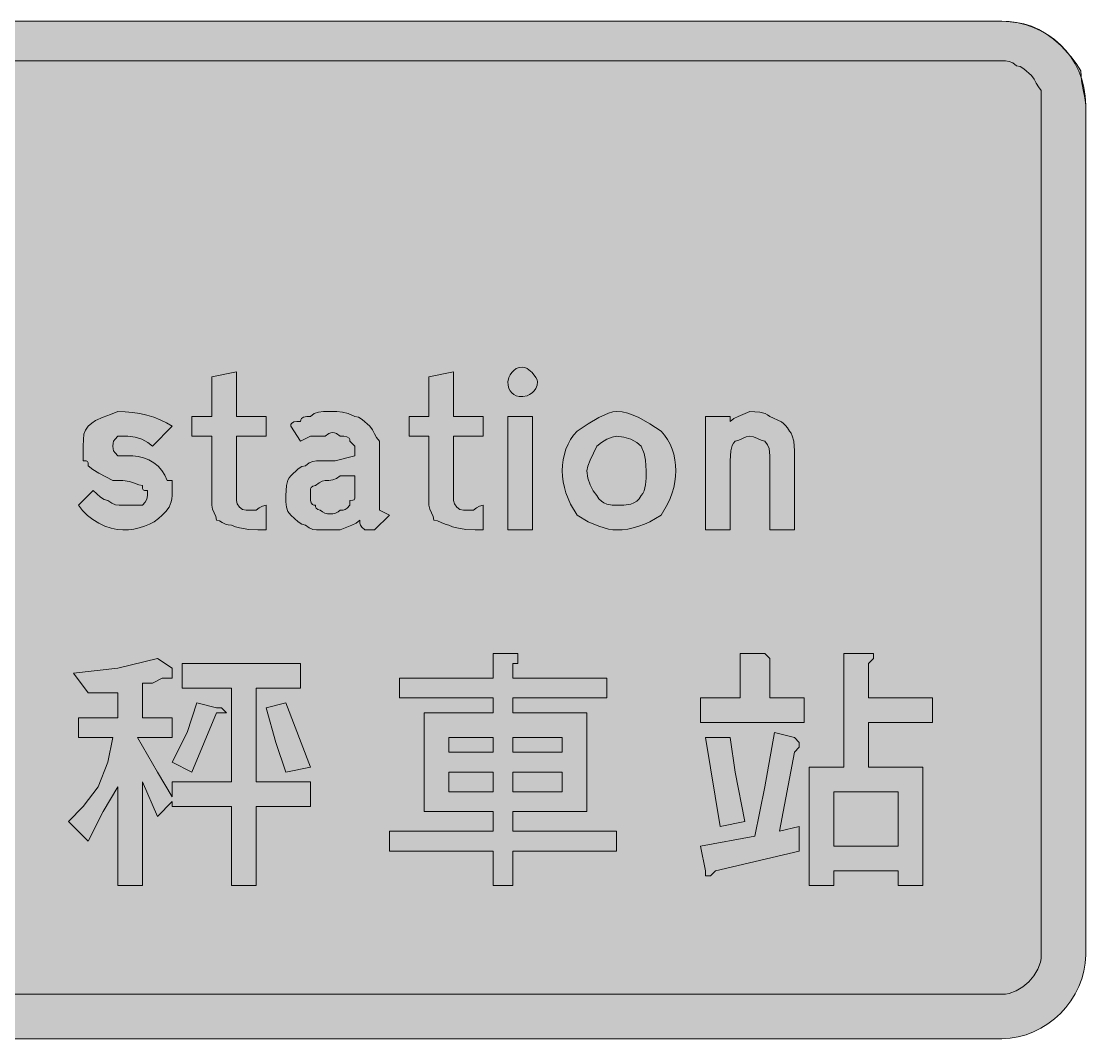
# Model space of a CAD drawing. Header units: metres. Extents: x 17 to 550, y 13 to 260.
# Drawn here: x 291.2 to 549.9, y 12.7 to 259.9 of the extents above; entities that cross this region are included whole.
import ezdxf

# ---------------------------------------------------------------- set-up
doc = ezdxf.new("R2010")
doc.units = ezdxf.units.M
for name, color, linetype, true_color in [('FILL_BLACK_000000', 7, 'Continuous', 0x000000), ('FILL_WHITE_FFFFFF', 7, 'Continuous', 0xffffff), ('STROKE_BLACK_000000', 7, 'Continuous', 0x000000)]:
    doc.layers.add(name, color=color, linetype=linetype, true_color=true_color)

msp = doc.modelspace()

# ---------------------------------------------------------------- hatches: boundary and pattern name
at = {"layer": 'FILL_BLACK_000000', "true_color": 0x000000}
h = msp.add_hatch(color=7, dxfattribs=at)
h.dxf.hatch_style = 1
h.paths.add_polyline_path([(37.47, 23.52), (35.5, 23.56), (33.42, 23.82), (32.44, 24.11), (31.56, 24.53), (30.83, 25.13), (30.27, 25.92), (28.7, 27.72), (27.57, 29.52), (27.18, 30.42), (26.9, 31.32), (26.73, 32.22), (26.67, 33.12), (26.67, 239.52), (26.73, 240.47), (26.9, 241.49), (27.18, 242.54), (27.57, 243.57), (28.08, 244.55), (28.7, 245.43), (29.43, 246.16), (30.27, 246.72), (30.83, 247.56), (31.56, 248.29), (32.44, 248.91), (33.42, 249.42), (34.45, 249.81), (35.5, 250.09), (36.52, 250.26), (37.47, 250.32), (529.47, 250.32), (530.37, 250.3), (531.27, 250.17), (532.17, 249.81), (533.07, 249.12), (533.97, 248.91), (534.87, 248.37), (536.67, 246.72), (537.38, 245.82), (537.87, 244.92), (538.36, 244.02), (539.07, 243.12), (539.07, 239.52), (539.07, 33.12), (539.01, 32.22), (538.85, 31.33), (538.25, 29.59), (537.3, 27.97), (536.07, 26.52), (534.62, 25.29), (533, 24.34), (531.26, 23.74), (530.37, 23.58), (529.47, 23.52), (37.47, 23.52)])
at = {"layer": 'FILL_WHITE_FFFFFF', "true_color": 0xffffff}
h = msp.add_hatch(color=7, dxfattribs=at)
h.dxf.hatch_style = 1
h.paths.add_polyline_path([(37.47, 12.72), (35.65, 12.74), (33.72, 12.87), (31.56, 13.23), (29.07, 13.92), (27.29, 14.84), (25.62, 15.87), (24.18, 17.13), (23.57, 17.87), (23.07, 18.72), (21.48, 20.52), (20.22, 22.32), (18.27, 25.92), (17.58, 27.72), (17.22, 29.52), (17.09, 31.32), (17.07, 33.12), (17.07, 239.52), (17.13, 241.37), (17.33, 243.29), (17.7, 245.24), (18.27, 247.17), (19.06, 249.05), (20.11, 250.83), (21.43, 252.46), (23.07, 253.92), (24.53, 255.56), (26.16, 256.88), (27.94, 257.93), (29.82, 258.72), (31.75, 259.29), (33.7, 259.66), (35.62, 259.86), (37.47, 259.92), (529.47, 259.92), (531.27, 259.86), (533.07, 259.66), (534.87, 259.29), (536.67, 258.72), (538.47, 257.93), (540.27, 256.88), (542.07, 255.56), (543.87, 253.92), (546.27, 251.37), (547.58, 249.7), (548.67, 247.92), (548.86, 245.43), (549.27, 243.27), (549.68, 241.34), (549.87, 239.52), (549.87, 33.12), (549.76, 31.11), (549.44, 29.14), (548.91, 27.23), (548.2, 25.38), (547.31, 23.6), (546.26, 21.92), (545.06, 20.34), (543.72, 18.87), (542.25, 17.53), (540.67, 16.33), (538.99, 15.28), (537.21, 14.39), (535.36, 13.68), (533.45, 13.15), (531.48, 12.83), (529.47, 12.72), (37.47, 12.72)])
h = msp.add_hatch(color=7, dxfattribs=at)
h.dxf.hatch_style = 1
h.paths.add_polyline_path([(416.56, 171.48), (416.28, 170.74), (415.85, 170.13), (415.32, 169.62), (414.74, 169.23), (414.14, 168.94), (413.07, 168.72), (412.23, 168.78), (411.5, 168.94), (410.88, 169.23), (410.37, 169.62), (409.98, 170.13), (409.7, 170.74), (409.53, 171.48), (409.47, 172.32), (409.7, 173.39), (409.98, 173.99), (410.37, 174.57), (410.88, 175.1), (411.5, 175.53), (412.23, 175.81), (413.07, 175.92), (413.57, 175.81), (414.14, 175.53), (415.32, 174.57), (416.28, 173.39), (416.56, 172.82), (416.67, 172.32), (416.56, 171.48)])
h = msp.add_hatch(color=7, dxfattribs=at)
h.dxf.hatch_style = 1
h.paths.add_polyline_path([(343.68, 142.64), (344.22, 141.87), (344.99, 141.33), (345.87, 141.12), (348.27, 141.12), (349.02, 141.72), (349.79, 142.13), (350.67, 142.32), (350.67, 136.32), (348.68, 136.34), (346.47, 136.47), (344.26, 136.83), (343.22, 137.12), (342.27, 137.52), (341.48, 137.57), (340.86, 137.71), (340.02, 138.12), (339.4, 138.53), (338.67, 138.72), (338.48, 139.62), (338.07, 140.52), (337.66, 141.42), (337.47, 142.32), (337.47, 159.12), (332.67, 159.12), (332.67, 163.92), (337.47, 163.92), (337.47, 173.52), (343.47, 174.72), (343.47, 163.92), (350.67, 163.92), (350.67, 159.12), (343.47, 159.12), (343.47, 143.52), (343.68, 142.64)])
h = msp.add_hatch(color=7, dxfattribs=at)
h.dxf.hatch_style = 1
h.paths.add_polyline_path([(396.48, 142.64), (397.02, 141.87), (397.79, 141.33), (398.67, 141.12), (401.07, 141.12), (401.82, 141.72), (402.59, 142.13), (403.47, 142.32), (403.47, 136.32), (401.48, 136.34), (399.27, 136.47), (397.06, 136.83), (396.02, 137.12), (395.07, 137.52), (394.17, 137.71), (393.27, 138.12), (392.37, 138.53), (391.47, 138.72), (391.28, 139.62), (390.87, 140.52), (390.46, 141.42), (390.27, 142.32), (390.27, 159.12), (385.47, 159.12), (385.47, 163.92), (390.27, 163.92), (390.27, 173.52), (396.27, 174.72), (396.27, 163.92), (403.47, 163.92), (403.47, 159.12), (396.27, 159.12), (396.27, 143.52), (396.48, 142.64)])
h = msp.add_hatch(color=7, dxfattribs=at)
h.dxf.hatch_style = 1
h.paths.add_polyline_path([(317.07, 154.32), (318.27, 154.32), (319.62, 154.21), (320.93, 153.89), (322.19, 153.37), (323.37, 152.67), (324.43, 151.8), (325.36, 150.78), (326.11, 149.61), (326.67, 148.32), (327.87, 148.32), (327.87, 144.72), (327.82, 143.87), (327.66, 143.13), (327.12, 141.87), (326.35, 140.84), (325.47, 139.92), (324.52, 139.08), (323.46, 138.34), (322.33, 137.73), (321.12, 137.22), (319.86, 136.83), (318.55, 136.54), (317.22, 136.38), (315.87, 136.32), (314.47, 136.43), (313, 136.75), (311.5, 137.27), (310.02, 137.97), (308.59, 138.84), (307.26, 139.86), (306.08, 141.03), (305.07, 142.32), (308.67, 145.92), (310.47, 144.27), (311.37, 143.73), (312.27, 143.52), (313.17, 142.83), (314.07, 142.47), (314.97, 142.34), (315.87, 142.32), (318.27, 142.32), (320.67, 142.32), (321.27, 143.07), (321.68, 143.84), (321.87, 144.72), (321.87, 145.92), (321.18, 145.94), (320.82, 146.07), (320.69, 146.43), (320.67, 147.12), (319.75, 147.31), (318.72, 147.72), (317.46, 148.13), (315.87, 148.32), (313.47, 148.32), (310.02, 150.12), (308.58, 151.02), (307.47, 151.92), (307.45, 152.61), (307.32, 152.97), (306.96, 153.1), (306.27, 153.12), (306.27, 156.72), (306.29, 158.31), (306.42, 159.57), (306.78, 160.6), (307.47, 161.52), (308.37, 162.31), (309.27, 162.93), (311.07, 163.77), (312.87, 164.39), (314.67, 165.12), (316.47, 165.06), (318.25, 164.89), (320.01, 164.61), (321.72, 164.22), (323.38, 163.71), (324.96, 163.09), (326.47, 162.36), (327.87, 161.52), (323.07, 156.72), (321.96, 157.6), (320.52, 158.37), (318.85, 158.91), (317.07, 159.12), (314.67, 159.12), (313.98, 158.41), (313.62, 157.92), (313.49, 157.43), (313.47, 156.72), (313.49, 156.01), (313.62, 155.52), (313.98, 155.03), (314.67, 154.32), (317.07, 154.32)])
h = msp.add_hatch(color=7, dxfattribs=at)
h.dxf.hatch_style = 1
h.paths.add_polyline_path([(374.67, 136.32), (373.98, 137.03), (373.62, 137.52), (373.49, 138.01), (373.47, 138.72), (372.55, 138.01), (371.52, 137.52), (368.67, 136.32), (363.87, 136.32), (362.97, 136.34), (362.07, 136.47), (361.17, 136.83), (360.27, 137.52), (359.37, 137.73), (358.47, 138.27), (356.67, 139.92), (355.98, 140.84), (355.62, 141.87), (355.49, 143.13), (355.47, 144.72), (355.62, 147.12), (355.98, 148.43), (356.27, 149.02), (356.67, 149.52), (358.47, 151.17), (359.37, 151.71), (360.27, 151.92), (361.17, 152.61), (362.07, 152.97), (362.97, 153.1), (363.87, 153.12), (367.47, 153.12), (372.27, 154.32), (372.27, 155.52), (372.27, 156.72), (371.07, 157.92), (371.02, 158.32), (370.86, 158.61), (370.32, 158.97), (369.55, 159.1), (368.67, 159.12), (367.77, 159.79), (367.32, 159.96), (366.87, 160.02), (366.42, 159.96), (365.97, 159.79), (365.07, 159.12), (361.47, 159.12), (359.07, 157.92), (356.67, 161.52), (356.72, 161.92), (356.88, 162.21), (357.42, 162.57), (358.19, 162.7), (359.07, 162.72), (359.12, 163.12), (359.28, 163.41), (359.82, 163.77), (360.59, 163.9), (361.47, 163.92), (362.39, 164.61), (363.42, 164.97), (364.68, 165.1), (366.27, 165.12), (367.88, 165.1), (369.27, 164.97), (370.66, 164.61), (372.27, 163.92), (373.17, 163.71), (374.07, 163.17), (375.87, 161.52), (376.58, 160.62), (377.07, 159.72), (377.56, 158.82), (378.27, 157.92), (378.27, 154.32), (378.27, 151.92), (378.27, 143.52), (378.27, 142.32), (378.27, 141.12), (380.67, 139.92), (377.07, 136.32), (374.67, 136.32)])
h.paths.add_polyline_path([(364.96, 140.44), (365.6, 140.28), (366.27, 140.22), (366.94, 140.28), (367.58, 140.44), (368.17, 140.73), (368.67, 141.12), (369.38, 141.14), (369.87, 141.27), (370.36, 141.63), (371.07, 142.32), (371.07, 143.52), (371.76, 143.54), (372.12, 143.67), (372.25, 144.03), (372.27, 144.72), (372.27, 149.52), (368.67, 149.52), (367.77, 148.83), (366.87, 148.47), (365.97, 148.34), (365.07, 148.32), (364.32, 148.17), (363.55, 147.81), (362.67, 147.12), (362.07, 146.97), (361.66, 146.61), (361.52, 146.32), (361.47, 145.92), (361.47, 143.52), (361.62, 142.92), (361.98, 142.51), (362.27, 142.37), (362.67, 142.32), (362.72, 141.92), (362.86, 141.63), (363.27, 141.27), (363.87, 141.12), (364.37, 140.73), (364.96, 140.44)], flags=16)
h = msp.add_hatch(color=7, dxfattribs=at)
h.dxf.hatch_style = 1
h.paths.add_polyline_path([(409.47, 136.32), (409.47, 163.92), (415.47, 163.92), (415.47, 136.32), (409.47, 136.32)])
h = msp.add_hatch(color=7, dxfattribs=at)
h.dxf.hatch_style = 1
h.paths.add_polyline_path([(422.9, 153.4), (423.18, 154.71), (423.57, 155.97), (424.08, 157.18), (424.7, 158.31), (425.43, 159.37), (426.27, 160.32), (428.95, 162.08), (431.52, 163.62), (433.86, 164.71), (434.92, 165.01), (435.87, 165.12), (437.22, 165.01), (438.57, 164.71), (439.92, 164.23), (441.27, 163.62), (443.97, 162.08), (446.67, 160.32), (447.51, 159.37), (448.25, 158.31), (448.86, 157.18), (449.37, 155.97), (449.76, 154.71), (450.05, 153.4), (450.21, 152.07), (450.27, 150.72), (450.21, 149.37), (450.05, 148.02), (449.76, 146.67), (449.37, 145.32), (448.86, 143.97), (448.25, 142.62), (446.67, 139.92), (443.97, 138.34), (442.62, 137.73), (441.27, 137.22), (439.92, 136.83), (438.57, 136.54), (437.22, 136.38), (435.87, 136.32), (434.92, 136.38), (433.86, 136.54), (431.52, 137.22), (428.95, 138.34), (426.27, 139.92), (424.7, 142.62), (424.08, 143.97), (423.57, 145.32), (423.18, 146.67), (422.9, 148.02), (422.73, 149.37), (422.67, 150.72), (422.73, 152.07), (422.9, 153.4)])
h.paths.add_polyline_path([(433.47, 158.37), (432.16, 157.6), (431.07, 156.72), (429.42, 153.27), (428.88, 151.83), (428.67, 150.72), (428.88, 148.94), (429.42, 147.27), (430.19, 145.83), (431.07, 144.72), (431.57, 143.93), (432.16, 143.33), (432.8, 142.91), (433.47, 142.62), (434.78, 142.36), (435.87, 142.32), (437.65, 142.36), (439.32, 142.62), (440.08, 142.91), (440.76, 143.33), (441.37, 143.93), (441.87, 144.72), (442.27, 145.22), (442.56, 145.83), (442.92, 147.27), (443.05, 148.94), (443.07, 150.72), (442.92, 153.27), (442.56, 154.94), (441.87, 156.72), (440.76, 157.6), (439.32, 158.37), (437.65, 158.91), (435.87, 159.12), (434.78, 158.91), (433.47, 158.37)], flags=16)
h = msp.add_hatch(color=7, dxfattribs=at)
h.dxf.hatch_style = 1
h.paths.add_polyline_path([(467.37, 158.93), (466.47, 158.52), (465.57, 158.11), (464.67, 157.92), (464.27, 157.42), (463.98, 156.83), (463.62, 155.52), (463.47, 153.12), (463.47, 136.32), (457.47, 136.32), (457.47, 163.92), (463.47, 163.92), (463.47, 162.72), (464.39, 163.43), (465.42, 163.92), (468.27, 165.12), (470.67, 164.97), (471.98, 164.61), (472.57, 164.32), (473.07, 163.92), (475.92, 162.57), (476.46, 162.2), (476.95, 161.73), (477.42, 161.11), (477.87, 160.32), (478.27, 159.82), (478.56, 159.23), (478.92, 157.92), (479.07, 155.52), (479.07, 136.32), (473.07, 136.32), (473.07, 154.32), (473.05, 155.22), (472.92, 156.12), (472.56, 157.02), (471.87, 157.92), (470.97, 158.11), (470.07, 158.52), (469.17, 158.93), (468.27, 159.12), (467.37, 158.93)])
h = msp.add_hatch(color=7, dxfattribs=at)
h.dxf.hatch_style = 1
h.paths.add_polyline_path([(411.87, 103.92), (410.67, 103.92), (410.67, 100.32), (433.47, 100.32), (433.47, 95.52), (410.67, 95.52), (410.67, 91.92), (428.67, 91.92), (428.67, 67.92), (410.67, 67.92), (410.67, 63.12), (435.87, 63.12), (435.87, 58.32), (410.67, 58.32), (410.67, 49.92), (405.87, 49.92), (405.87, 58.32), (380.67, 58.32), (380.67, 63.12), (405.87, 63.12), (405.87, 67.92), (389.07, 67.92), (389.07, 91.92), (405.87, 91.92), (405.87, 95.52), (383.07, 95.52), (383.07, 100.32), (405.87, 100.32), (405.87, 106.32), (411.87, 106.32), (411.87, 105.12), (411.87, 103.92)])
h.paths.add_polyline_path([(405.87, 82.32), (405.87, 85.92), (395.07, 85.92), (395.07, 82.32), (405.87, 82.32)], flags=16)
h.paths.add_polyline_path([(395.07, 72.72), (405.87, 72.72), (405.87, 77.52), (395.07, 77.52), (395.07, 72.72)], flags=16)
h.paths.add_polyline_path([(410.67, 85.92), (410.67, 82.32), (422.67, 82.32), (422.67, 85.92), (410.67, 85.92)], flags=16)
h.paths.add_polyline_path([(422.67, 77.52), (410.67, 77.52), (410.67, 72.72), (422.67, 72.72), (422.67, 77.52)], flags=16)
h = msp.add_hatch(color=7, dxfattribs=at)
h.dxf.hatch_style = 1
h.paths.add_polyline_path([(465.87, 95.52), (465.87, 106.32), (471.87, 106.32), (473.07, 105.12), (473.07, 103.92), (473.07, 95.52), (481.47, 95.52), (481.47, 89.52), (456.27, 89.52), (456.27, 95.52), (465.87, 95.52)])
h = msp.add_hatch(color=7, dxfattribs=at)
h.dxf.hatch_style = 1
h.paths.add_polyline_path([(491.07, 106.32), (497.07, 106.32), (498.27, 106.32), (498.27, 105.12), (497.07, 103.92), (497.07, 95.52), (512.67, 95.52), (512.67, 89.52), (497.07, 89.52), (497.07, 78.72), (510.27, 78.72), (510.27, 49.92), (504.27, 49.92), (504.27, 53.52), (488.67, 53.52), (488.67, 49.92), (482.67, 49.92), (482.67, 78.72), (491.07, 78.72), (491.07, 106.32)])
h.paths.add_polyline_path([(504.27, 72.72), (488.67, 72.72), (488.67, 59.52), (504.27, 59.52), (504.27, 72.72)], flags=16)
h = msp.add_hatch(color=7, dxfattribs=at)
h.dxf.hatch_style = 1
h.paths.add_polyline_path([(314.67, 102.72), (324.27, 105.12), (327.87, 102.72), (327.87, 101.52), (327.87, 100.32), (326.67, 100.32), (325.47, 100.32), (323.07, 99.12), (320.67, 99.12), (320.67, 90.72), (327.87, 90.72), (327.87, 85.92), (319.47, 85.92), (324.27, 77.52), (327.87, 71.52), (327.87, 75.12), (342.27, 75.12), (342.27, 97.92), (330.27, 97.92), (330.27, 103.92), (359.07, 103.92), (359.07, 97.92), (348.27, 97.92), (348.27, 75.12), (361.47, 75.12), (361.47, 69.12), (348.27, 69.12), (348.27, 49.92), (342.27, 49.92), (342.27, 69.12), (327.87, 69.12), (327.87, 70.32), (324.27, 66.72), (320.67, 75.12), (320.67, 49.92), (314.67, 49.92), (314.67, 73.92), (311.07, 67.92), (307.47, 60.72), (302.67, 65.52), (306.27, 69.12), (309.87, 73.92), (312.27, 79.92), (313.47, 85.92), (305.07, 85.92), (305.07, 90.72), (314.67, 90.72), (314.67, 96.72), (307.47, 96.72), (303.87, 101.52), (314.67, 102.72)])
h = msp.add_hatch(color=7, dxfattribs=at)
h.dxf.hatch_style = 1
h.paths.add_polyline_path([(339.87, 93.12), (341.07, 91.92), (339.87, 91.92), (338.67, 91.92), (332.67, 77.52), (327.87, 79.92), (331.47, 87.12), (333.87, 94.32), (338.67, 93.12), (339.87, 93.12)])
h = msp.add_hatch(color=7, dxfattribs=at)
h.dxf.hatch_style = 1
h.paths.add_polyline_path([(353.07, 84.72), (350.67, 93.12), (355.47, 94.32), (361.47, 78.72), (355.47, 77.52), (353.07, 84.72)])
h = msp.add_hatch(color=7, dxfattribs=at)
h.dxf.hatch_style = 1
h.paths.add_polyline_path([(469.47, 61.92), (471.87, 73.92), (474.27, 87.12), (479.07, 85.92), (480.27, 84.72), (480.27, 83.52), (479.07, 82.32), (475.47, 63.12), (480.27, 64.32), (480.27, 58.32), (459.87, 53.52), (458.67, 52.32), (457.47, 52.32), (457.47, 53.52), (456.27, 59.52), (469.47, 61.92)])
h = msp.add_hatch(color=7, dxfattribs=at)
h.dxf.hatch_style = 1
h.paths.add_polyline_path([(457.47, 85.92), (463.47, 85.92), (464.67, 77.52), (467.07, 65.52), (461.07, 64.32), (457.47, 85.92)])

# ---------------------------------------------------------------- linework, layer by layer
at = {"layer": 'FILL_BLACK_000000', "lineweight": 0, "true_color": 0x000000}
msp.add_lwpolyline([(37.47, 250.32), (529.47, 250.32), (530.37, 250.3), (531.27, 250.17), (532.17, 249.81), (533.07, 249.12), (533.97, 248.91), (534.87, 248.37), (536.67, 246.72), (537.38, 245.82), (537.87, 244.92), (538.36, 244.02), (539.07, 243.12), (539.07, 239.52), (539.07, 33.12), (539.01, 32.22), (538.85, 31.33), (538.25, 29.59), (537.3, 27.97), (536.07, 26.52), (534.62, 25.29), (533, 24.34), (531.26, 23.74), (530.37, 23.58), (529.47, 23.52), (37.47, 23.52)], dxfattribs=at)
at = {"layer": 'FILL_WHITE_FFFFFF', "lineweight": 0, "true_color": 0xffffff}
msp.add_lwpolyline([(37.47, 259.92), (529.47, 259.92), (531.27, 259.86), (533.07, 259.66), (534.87, 259.29), (536.67, 258.72), (538.47, 257.93), (540.27, 256.88), (542.07, 255.56), (543.87, 253.92), (546.27, 251.37), (547.58, 249.7), (548.67, 247.92), (548.86, 245.43), (549.27, 243.27), (549.68, 241.34), (549.87, 239.52), (549.87, 33.12), (549.76, 31.11), (549.44, 29.14), (548.91, 27.23), (548.2, 25.38), (547.31, 23.6), (546.26, 21.92), (545.06, 20.34), (543.72, 18.87), (542.25, 17.53), (540.67, 16.33), (538.99, 15.28), (537.21, 14.39), (535.36, 13.68), (533.45, 13.15), (531.48, 12.83), (529.47, 12.72), (37.47, 12.72)], dxfattribs=at)
for points in [[(416.56, 171.48), (416.28, 170.74), (415.85, 170.13), (415.32, 169.62), (414.74, 169.23), (414.14, 168.94), (413.07, 168.72), (412.23, 168.78), (411.5, 168.94), (410.88, 169.23), (410.37, 169.62), (409.98, 170.13), (409.7, 170.74), (409.53, 171.48), (409.47, 172.32), (409.7, 173.39), (409.98, 173.99), (410.37, 174.57), (410.88, 175.1), (411.5, 175.53), (412.23, 175.81), (413.07, 175.92), (413.57, 175.81), (414.14, 175.53), (415.32, 174.57), (416.28, 173.39), (416.56, 172.82), (416.67, 172.32)], [(343.68, 142.64), (344.22, 141.87), (344.99, 141.33), (345.87, 141.12), (348.27, 141.12), (349.02, 141.72), (349.79, 142.13), (350.67, 142.32), (350.67, 136.32), (348.68, 136.34), (346.47, 136.47), (344.26, 136.83), (343.22, 137.12), (342.27, 137.52), (341.48, 137.57), (340.86, 137.71), (340.02, 138.12), (339.4, 138.53), (338.67, 138.72), (338.48, 139.62), (338.07, 140.52), (337.66, 141.42), (337.47, 142.32), (337.47, 159.12), (332.67, 159.12), (332.67, 163.92), (337.47, 163.92), (337.47, 173.52), (343.47, 174.72), (343.47, 163.92), (350.67, 163.92), (350.67, 159.12), (343.47, 159.12), (343.47, 143.52)], [(396.48, 142.64), (397.02, 141.87), (397.79, 141.33), (398.67, 141.12), (401.07, 141.12), (401.82, 141.72), (402.59, 142.13), (403.47, 142.32), (403.47, 136.32), (401.48, 136.34), (399.27, 136.47), (397.06, 136.83), (396.02, 137.12), (395.07, 137.52), (394.17, 137.71), (393.27, 138.12), (392.37, 138.53), (391.47, 138.72), (391.28, 139.62), (390.87, 140.52), (390.46, 141.42), (390.27, 142.32), (390.27, 159.12), (385.47, 159.12), (385.47, 163.92), (390.27, 163.92), (390.27, 173.52), (396.27, 174.72), (396.27, 163.92), (403.47, 163.92), (403.47, 159.12), (396.27, 159.12), (396.27, 143.52)], [(317.07, 154.32), (318.27, 154.32), (319.62, 154.21), (320.93, 153.89), (322.19, 153.37), (323.37, 152.67), (324.43, 151.8), (325.36, 150.78), (326.11, 149.61), (326.67, 148.32), (327.87, 148.32), (327.87, 144.72), (327.82, 143.87), (327.66, 143.13), (327.12, 141.87), (326.35, 140.84), (325.47, 139.92), (324.52, 139.08), (323.46, 138.34), (322.33, 137.73), (321.12, 137.22), (319.86, 136.83), (318.55, 136.54), (317.22, 136.38), (315.87, 136.32), (314.47, 136.43), (313, 136.75), (311.5, 137.27), (310.02, 137.97), (308.59, 138.84), (307.26, 139.86), (306.08, 141.03), (305.07, 142.32), (308.67, 145.92), (310.47, 144.27), (311.37, 143.73), (312.27, 143.52), (313.17, 142.83), (314.07, 142.47), (314.97, 142.34), (315.87, 142.32), (318.27, 142.32), (320.67, 142.32), (321.27, 143.07), (321.68, 143.84), (321.87, 144.72), (321.87, 145.92), (321.18, 145.94), (320.82, 146.07), (320.69, 146.43), (320.67, 147.12), (319.75, 147.31), (318.72, 147.72), (317.46, 148.13), (315.87, 148.32), (313.47, 148.32), (310.02, 150.12), (308.58, 151.02), (307.47, 151.92), (307.45, 152.61), (307.32, 152.97), (306.96, 153.1), (306.27, 153.12), (306.27, 156.72), (306.29, 158.31), (306.42, 159.57), (306.78, 160.6), (307.47, 161.52), (308.37, 162.31), (309.27, 162.93), (311.07, 163.77), (312.87, 164.39), (314.67, 165.12), (316.47, 165.06), (318.25, 164.89), (320.01, 164.61), (321.72, 164.22), (323.38, 163.71), (324.96, 163.09), (326.47, 162.36), (327.87, 161.52), (323.07, 156.72), (321.96, 157.6), (320.52, 158.37), (318.85, 158.91), (317.07, 159.12), (314.67, 159.12), (313.98, 158.41), (313.62, 157.92), (313.49, 157.43), (313.47, 156.72), (313.49, 156.01), (313.62, 155.52), (313.98, 155.03), (314.67, 154.32)], [(374.67, 136.32), (373.98, 137.03), (373.62, 137.52), (373.49, 138.01), (373.47, 138.72), (372.55, 138.01), (371.52, 137.52), (368.67, 136.32), (363.87, 136.32), (362.97, 136.34), (362.07, 136.47), (361.17, 136.83), (360.27, 137.52), (359.37, 137.73), (358.47, 138.27), (356.67, 139.92), (355.98, 140.84), (355.62, 141.87), (355.49, 143.13), (355.47, 144.72), (355.62, 147.12), (355.98, 148.43), (356.27, 149.02), (356.67, 149.52), (358.47, 151.17), (359.37, 151.71), (360.27, 151.92), (361.17, 152.61), (362.07, 152.97), (362.97, 153.1), (363.87, 153.12), (367.47, 153.12), (372.27, 154.32), (372.27, 155.52), (372.27, 156.72), (371.07, 157.92), (371.02, 158.32), (370.86, 158.61), (370.32, 158.97), (369.55, 159.1), (368.67, 159.12), (367.77, 159.79), (367.32, 159.96), (366.87, 160.02), (366.42, 159.96), (365.97, 159.79), (365.07, 159.12), (361.47, 159.12), (359.07, 157.92), (356.67, 161.52), (356.72, 161.92), (356.88, 162.21), (357.42, 162.57), (358.19, 162.7), (359.07, 162.72), (359.12, 163.12), (359.28, 163.41), (359.82, 163.77), (360.59, 163.9), (361.47, 163.92), (362.39, 164.61), (363.42, 164.97), (364.68, 165.1), (366.27, 165.12), (367.88, 165.1), (369.27, 164.97), (370.66, 164.61), (372.27, 163.92), (373.17, 163.71), (374.07, 163.17), (375.87, 161.52), (376.58, 160.62), (377.07, 159.72), (377.56, 158.82), (378.27, 157.92), (378.27, 154.32), (378.27, 151.92), (378.27, 143.52), (378.27, 142.32), (378.27, 141.12), (380.67, 139.92), (377.07, 136.32)], [(409.47, 136.32), (409.47, 163.92), (415.47, 163.92), (415.47, 136.32)], [(422.9, 153.4), (423.18, 154.71), (423.57, 155.97), (424.08, 157.18), (424.7, 158.31), (425.43, 159.37), (426.27, 160.32), (428.95, 162.08), (431.52, 163.62), (433.86, 164.71), (434.92, 165.01), (435.87, 165.12), (437.22, 165.01), (438.57, 164.71), (439.92, 164.23), (441.27, 163.62), (443.97, 162.08), (446.67, 160.32), (447.51, 159.37), (448.25, 158.31), (448.86, 157.18), (449.37, 155.97), (449.76, 154.71), (450.05, 153.4), (450.21, 152.07), (450.27, 150.72), (450.21, 149.37), (450.05, 148.02), (449.76, 146.67), (449.37, 145.32), (448.86, 143.97), (448.25, 142.62), (446.67, 139.92), (443.97, 138.34), (442.62, 137.73), (441.27, 137.22), (439.92, 136.83), (438.57, 136.54), (437.22, 136.38), (435.87, 136.32), (434.92, 136.38), (433.86, 136.54), (431.52, 137.22), (428.95, 138.34), (426.27, 139.92), (424.7, 142.62), (424.08, 143.97), (423.57, 145.32), (423.18, 146.67), (422.9, 148.02), (422.73, 149.37), (422.67, 150.72), (422.73, 152.07)], [(467.37, 158.93), (466.47, 158.52), (465.57, 158.11), (464.67, 157.92), (464.27, 157.42), (463.98, 156.83), (463.62, 155.52), (463.47, 153.12), (463.47, 136.32), (457.47, 136.32), (457.47, 163.92), (463.47, 163.92), (463.47, 162.72), (464.39, 163.43), (465.42, 163.92), (468.27, 165.12), (470.67, 164.97), (471.98, 164.61), (472.57, 164.32), (473.07, 163.92), (475.92, 162.57), (476.46, 162.2), (476.95, 161.73), (477.42, 161.11), (477.87, 160.32), (478.27, 159.82), (478.56, 159.23), (478.92, 157.92), (479.07, 155.52), (479.07, 136.32), (473.07, 136.32), (473.07, 154.32), (473.05, 155.22), (472.92, 156.12), (472.56, 157.02), (471.87, 157.92), (470.97, 158.11), (470.07, 158.52), (469.17, 158.93), (468.27, 159.12)], [(433.47, 158.37), (432.16, 157.6), (431.07, 156.72), (429.42, 153.27), (428.88, 151.83), (428.67, 150.72), (428.88, 148.94), (429.42, 147.27), (430.19, 145.83), (431.07, 144.72), (431.57, 143.93), (432.16, 143.33), (432.8, 142.91), (433.47, 142.62), (434.78, 142.36), (435.87, 142.32), (437.65, 142.36), (439.32, 142.62), (440.08, 142.91), (440.76, 143.33), (441.37, 143.93), (441.87, 144.72), (442.27, 145.22), (442.56, 145.83), (442.92, 147.27), (443.05, 148.94), (443.07, 150.72), (442.92, 153.27), (442.56, 154.94), (441.87, 156.72), (440.76, 157.6), (439.32, 158.37), (437.65, 158.91), (435.87, 159.12), (434.78, 158.91)], [(364.96, 140.44), (365.6, 140.28), (366.27, 140.22), (366.94, 140.28), (367.58, 140.44), (368.17, 140.73), (368.67, 141.12), (369.38, 141.14), (369.87, 141.27), (370.36, 141.63), (371.07, 142.32), (371.07, 143.52), (371.76, 143.54), (372.12, 143.67), (372.25, 144.03), (372.27, 144.72), (372.27, 149.52), (368.67, 149.52), (367.77, 148.83), (366.87, 148.47), (365.97, 148.34), (365.07, 148.32), (364.32, 148.17), (363.55, 147.81), (362.67, 147.12), (362.07, 146.97), (361.66, 146.61), (361.52, 146.32), (361.47, 145.92), (361.47, 143.52), (361.62, 142.92), (361.98, 142.51), (362.27, 142.37), (362.67, 142.32), (362.72, 141.92), (362.86, 141.63), (363.27, 141.27), (363.87, 141.12), (364.37, 140.73)], [(411.87, 103.92), (410.67, 103.92), (410.67, 100.32), (433.47, 100.32), (433.47, 95.52), (410.67, 95.52), (410.67, 91.92), (428.67, 91.92), (428.67, 67.92), (410.67, 67.92), (410.67, 63.12), (435.87, 63.12), (435.87, 58.32), (410.67, 58.32), (410.67, 49.92), (405.87, 49.92), (405.87, 58.32), (380.67, 58.32), (380.67, 63.12), (405.87, 63.12), (405.87, 67.92), (389.07, 67.92), (389.07, 91.92), (405.87, 91.92), (405.87, 95.52), (383.07, 95.52), (383.07, 100.32), (405.87, 100.32), (405.87, 106.32), (411.87, 106.32), (411.87, 105.12)], [(465.87, 95.52), (465.87, 106.32), (471.87, 106.32), (473.07, 105.12), (473.07, 103.92), (473.07, 95.52), (481.47, 95.52), (481.47, 89.52), (456.27, 89.52), (456.27, 95.52)], [(491.07, 106.32), (497.07, 106.32), (498.27, 106.32), (498.27, 105.12), (497.07, 103.92), (497.07, 95.52), (512.67, 95.52), (512.67, 89.52), (497.07, 89.52), (497.07, 78.72), (510.27, 78.72), (510.27, 49.92), (504.27, 49.92), (504.27, 53.52), (488.67, 53.52), (488.67, 49.92), (482.67, 49.92), (482.67, 78.72), (491.07, 78.72)], [(314.67, 102.72), (324.27, 105.12), (327.87, 102.72), (327.87, 101.52), (327.87, 100.32), (326.67, 100.32), (325.47, 100.32), (323.07, 99.12), (320.67, 99.12), (320.67, 90.72), (327.87, 90.72), (327.87, 85.92), (319.47, 85.92), (324.27, 77.52), (327.87, 71.52), (327.87, 75.12), (342.27, 75.12), (342.27, 97.92), (330.27, 97.92), (330.27, 103.92), (359.07, 103.92), (359.07, 97.92), (348.27, 97.92), (348.27, 75.12), (361.47, 75.12), (361.47, 69.12), (348.27, 69.12), (348.27, 49.92), (342.27, 49.92), (342.27, 69.12), (327.87, 69.12), (327.87, 70.32), (324.27, 66.72), (320.67, 75.12), (320.67, 49.92), (314.67, 49.92), (314.67, 73.92), (311.07, 67.92), (307.47, 60.72), (302.67, 65.52), (306.27, 69.12), (309.87, 73.92), (312.27, 79.92), (313.47, 85.92), (305.07, 85.92), (305.07, 90.72), (314.67, 90.72), (314.67, 96.72), (307.47, 96.72), (303.87, 101.52)], [(339.87, 93.12), (341.07, 91.92), (339.87, 91.92), (338.67, 91.92), (332.67, 77.52), (327.87, 79.92), (331.47, 87.12), (333.87, 94.32), (338.67, 93.12)], [(353.07, 84.72), (350.67, 93.12), (355.47, 94.32), (361.47, 78.72), (355.47, 77.52)], [(405.87, 82.32), (405.87, 85.92), (395.07, 85.92), (395.07, 82.32)], [(410.67, 85.92), (410.67, 82.32), (422.67, 82.32), (422.67, 85.92)], [(469.47, 61.92), (471.87, 73.92), (474.27, 87.12), (479.07, 85.92), (480.27, 84.72), (480.27, 83.52), (479.07, 82.32), (475.47, 63.12), (480.27, 64.32), (480.27, 58.32), (459.87, 53.52), (458.67, 52.32), (457.47, 52.32), (457.47, 53.52), (456.27, 59.52)], [(457.47, 85.92), (463.47, 85.92), (464.67, 77.52), (467.07, 65.52), (461.07, 64.32)], [(395.07, 72.72), (405.87, 72.72), (405.87, 77.52), (395.07, 77.52)], [(422.67, 77.52), (410.67, 77.52), (410.67, 72.72), (422.67, 72.72)], [(504.27, 72.72), (488.67, 72.72), (488.67, 59.52), (504.27, 59.52)]]:
    msp.add_lwpolyline(points, close=True, dxfattribs=at)
at = {"layer": 'STROKE_BLACK_000000', "lineweight": 0, "true_color": 0x000000}
for points in [[(549.87, 239.52), (549.76, 241.73), (549.44, 243.84), (548.91, 245.86), (548.2, 247.77), (547.31, 249.57), (546.26, 251.25), (545.06, 252.8), (543.72, 254.22), (542.25, 255.5), (540.67, 256.63), (538.99, 257.61), (537.21, 258.42), (535.36, 259.07), (533.45, 259.54), (531.48, 259.82), (529.47, 259.92), (37.47, 259.92)], [(37.47, 12.72), (529.47, 12.72), (531.48, 12.83), (533.45, 13.15), (535.36, 13.68), (537.21, 14.39), (538.99, 15.28), (540.67, 16.33), (542.25, 17.53), (543.72, 18.87), (545.06, 20.34), (546.26, 21.92), (547.31, 23.6), (548.2, 25.38), (548.91, 27.23), (549.44, 29.14), (549.76, 31.11), (549.87, 33.12), (549.87, 239.52)]]:
    msp.add_lwpolyline(points, dxfattribs=at)

doc.saveas('drawing.dxf')
